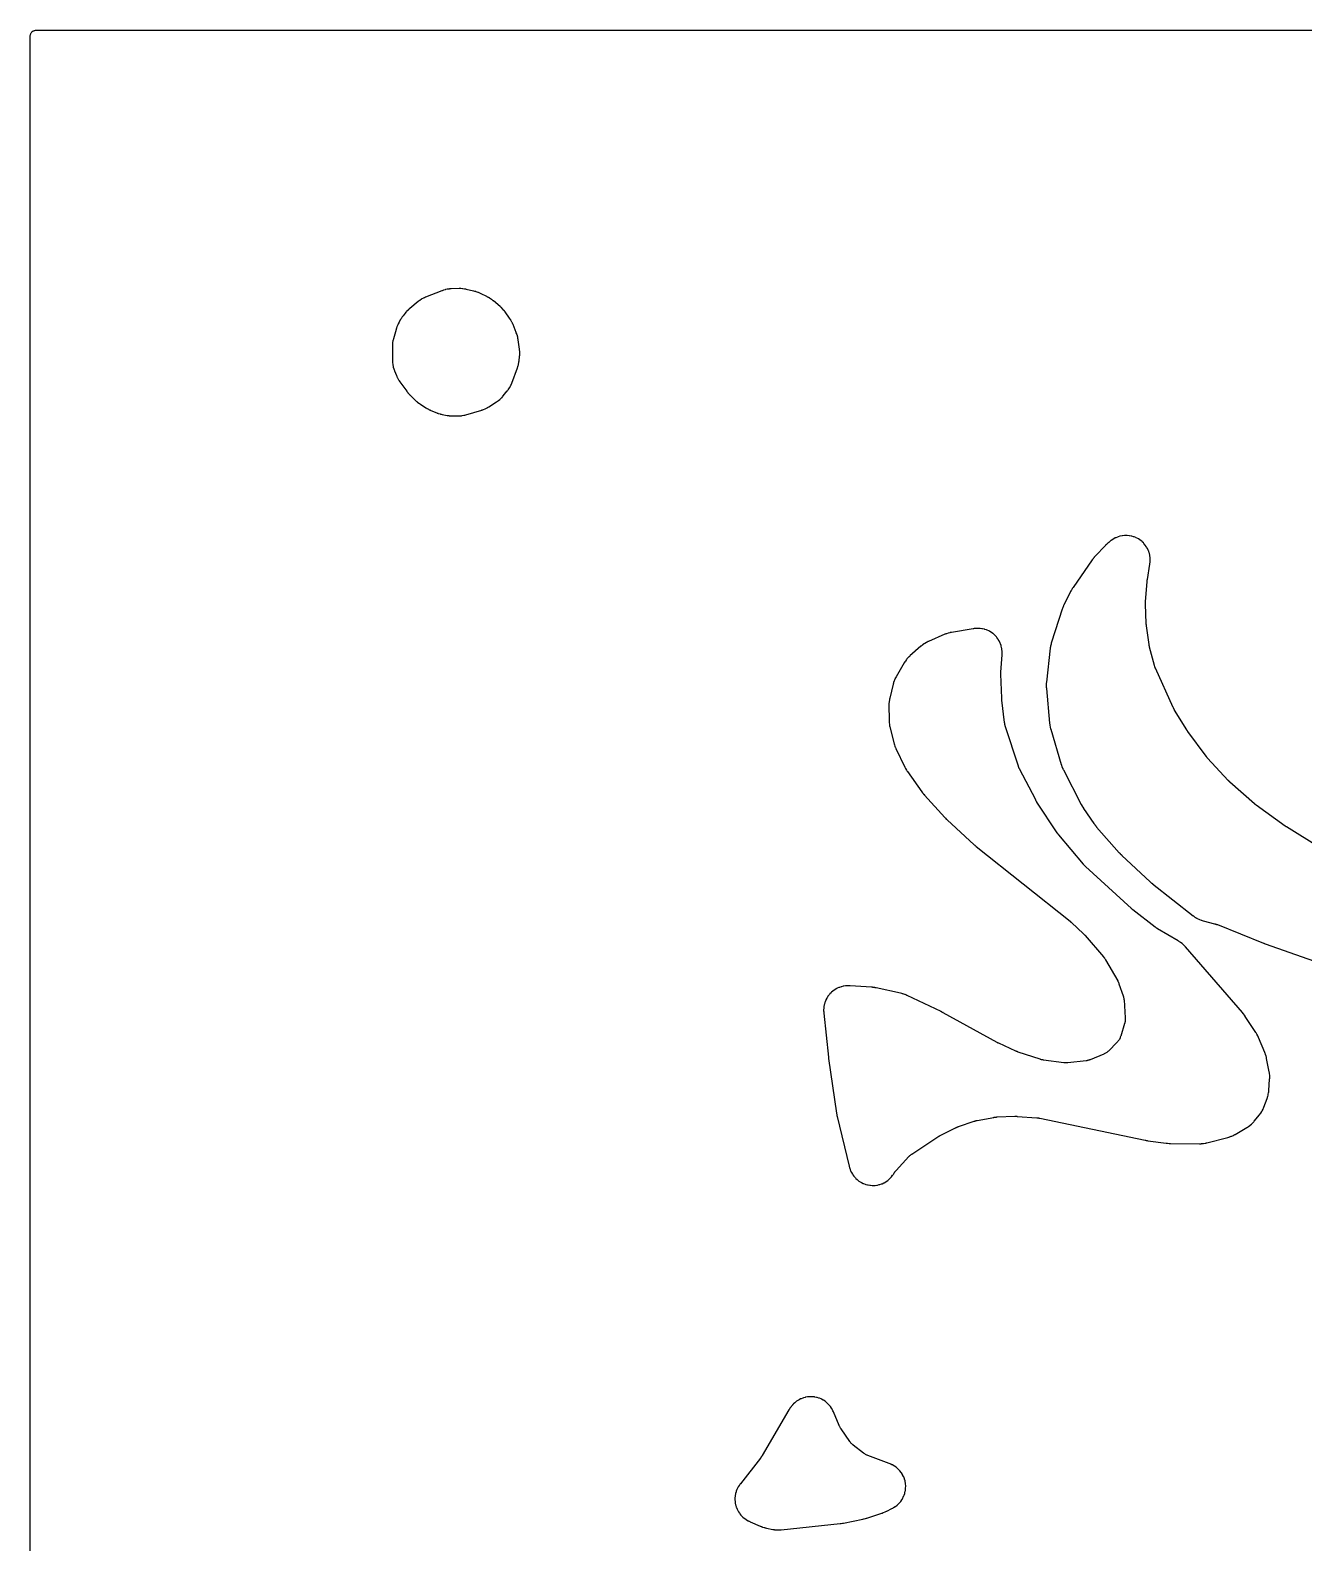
# Model space of a CAD drawing. Header units: millimetres. Extents: x 0 to 300, y 0 to 300.
# Drawn here: x -0.1 to 130.9, y 144.5 to 300.1 of the extents above; entities that cross this region are included whole.
import ezdxf

# ---------------------------------------------------------------- set-up
doc = ezdxf.new("R2010")
doc.units = ezdxf.units.MM
doc.layers.add('CUT', color=7, linetype='CONTINUOUS')

msp = doc.modelspace()

# ---------------------------------------------------------------- linework, layer by layer
at = {"layer": 'CUT'}
for points in [[(-0.0625, 1.4375), (-0.0625, 298.5625), (-0.0625, 299.4478), (-0.0589, 299.5212), (-0.0503, 299.5794), (-0.036, 299.6365), (-0.0162, 299.6918), (0.009, 299.745), (0.0392, 299.7954), (0.0743, 299.8427), (0.1137, 299.8863), (0.1573, 299.9257), (0.2046, 299.9608), (0.255, 299.991), (0.3082, 300.0162), (0.3635, 300.036), (0.4206, 300.0503), (0.4788, 300.0589), (0.5522, 300.0625), (1.4375, 300.0625), (298.5289, 300.0625)], [(132.6359, 215.9907), (129.1611, 218.128), (129.1553, 218.1316), (129.1418, 218.14), (129.136, 218.1437), (129.1223, 218.1523), (129.1153, 218.1569), (129.0989, 218.1675), (129.092, 218.1721), (129.0839, 218.1774), (129.0769, 218.1821), (129.0607, 218.193), (129.0538, 218.1977), (129.0503, 218.2002), (129.0422, 218.2058), (129.0233, 218.2192), (129.0152, 218.2249), (126.0569, 220.3629), (126.0479, 220.3695), (126.0269, 220.385), (126.018, 220.3917), (126.0073, 220.3999), (125.9985, 220.4067), (125.9781, 220.4226), (125.9694, 220.4295), (125.9594, 220.4375), (125.9507, 220.4445), (125.9307, 220.461), (125.9221, 220.4681), (125.9117, 220.4768), (125.9033, 220.4841), (125.8836, 220.501), (125.8753, 220.5083), (123.3449, 222.7489), (123.3364, 222.7565), (123.3167, 222.7744), (123.3084, 222.7821), (123.2982, 222.7915), (123.2899, 222.7993), (123.2707, 222.8177), (123.2626, 222.8256), (123.2532, 222.8348), (123.2451, 222.8428), (123.2264, 222.8616), (123.2185, 222.8697), (123.2088, 222.8797), (123.2009, 222.8879), (123.1827, 222.9072), (123.1749, 222.9155), (121.0517, 225.2177), (121.0436, 225.2267), (121.0247, 225.2478), (121.0166, 225.2568), (121.0069, 225.268), (120.9989, 225.2772), (120.9806, 225.2988), (120.9728, 225.3081), (120.9639, 225.3188), (120.9562, 225.3282), (120.9385, 225.3503), (120.9309, 225.3598), (120.9218, 225.3715), (120.9144, 225.3811), (120.8972, 225.4036), (120.89, 225.4133), (119.021, 227.9389), (119.0154, 227.9466), (119.0024, 227.9646), (118.9969, 227.9723), (118.9901, 227.9818), (118.9847, 227.9896), (118.972, 228.0079), (118.9667, 228.0157), (118.9605, 228.0248), (118.9552, 228.0327), (118.943, 228.0512), (118.9378, 228.0592), (118.9315, 228.069), (118.9264, 228.077), (118.9145, 228.0958), (118.9095, 228.1039), (117.6438, 230.1569), (117.6364, 230.1691), (117.6193, 230.1978), (117.6121, 230.2101), (117.6035, 230.2252), (117.5965, 230.2376), (117.5804, 230.2668), (117.5735, 230.2794), (117.5658, 230.2938), (117.5592, 230.3065), (117.5441, 230.3361), (117.5377, 230.3489), (117.53, 230.3645), (117.5238, 230.3774), (117.5095, 230.4075), (117.5035, 230.4205), (115.6729, 234.4598), (115.6689, 234.4686), (115.6628, 234.4824), (115.6531, 234.5053), (115.6405, 234.5362), (115.6298, 234.5638), (115.6217, 234.5858), (115.6171, 234.5985), (115.6154, 234.6032), (115.6062, 234.6308), (115.5866, 234.6925), (115.5757, 234.7297), (115.5723, 234.7424), (115.5698, 234.7518), (115.0829, 236.6346), (115.0799, 236.6468), (115.0729, 236.6754), (115.07, 236.6877), (115.0666, 236.7027), (115.0638, 236.715), (115.0577, 236.7438), (115.0551, 236.7561), (115.0523, 236.7703), (115.0499, 236.7827), (115.0446, 236.8117), (115.0423, 236.8241), (115.0398, 236.8392), (115.0377, 236.8517), (115.0332, 236.8808), (115.0313, 236.8932), (114.7608, 238.7998), (114.7593, 238.8114), (114.7558, 238.8386), (114.7543, 238.8503), (114.7527, 238.8645), (114.7514, 238.8762), (114.7486, 238.9035), (114.7475, 238.9152), (114.7463, 238.9287), (114.7454, 238.9404), (114.7433, 238.9677), (114.7425, 238.9795), (114.7416, 238.9938), (114.7409, 239.0055), (114.7396, 239.0329), (114.739, 239.0446), (114.6664, 241.0373), (114.666, 241.0496), (114.6654, 241.0783), (114.6652, 241.0906), (114.665, 241.1056), (114.665, 241.1179), (114.6651, 241.1466), (114.6653, 241.1589), (114.6655, 241.1731), (114.6658, 241.1854), (114.6667, 241.2141), (114.6672, 241.2264), (114.6679, 241.2414), (114.6686, 241.2537), (114.6703, 241.2823), (114.6711, 241.2946), (114.8237, 243.3833), (114.8245, 243.3934), (114.8264, 243.4168), (114.8273, 243.4269), (114.8285, 243.4392), (114.8295, 243.4492), (114.832, 243.4726), (114.8332, 243.4826), (114.8345, 243.4942), (114.8358, 243.5042), (114.8388, 243.5275), (114.8402, 243.5375), (114.8419, 243.5497), (114.8433, 243.5597), (114.8469, 243.583), (114.8485, 243.5929), (115.1027, 245.1421), (115.1048, 245.1564), (115.1178, 245.2497), (115.1197, 245.2641), (115.1261, 245.3203), (115.1287, 245.3492), (115.141, 245.5345), (115.142, 245.5925), (115.1364, 245.7756), (115.1318, 245.8334), (115.1086, 246.0151), (115.0984, 246.0721), (115.0578, 246.2508), (115.0422, 246.3066), (114.9845, 246.4805), (114.9636, 246.5345), (114.8894, 246.702), (114.8634, 246.7538), (114.7733, 246.9134), (114.7425, 246.9624), (114.6375, 247.1125), (114.602, 247.1584), (114.483, 247.2977), (114.4433, 247.3399), (114.3114, 247.467), (114.2678, 247.5052), (114.1243, 247.6191), (114.0772, 247.6529), (113.9233, 247.7523), (113.8732, 247.7814), (113.7105, 247.8656), (113.6578, 247.8897), (113.4877, 247.9578), (113.4329, 247.9767), (113.257, 248.0281), (113.2007, 248.0416), (113.0207, 248.0757), (112.9633, 248.0838), (112.7809, 248.1004), (112.723, 248.1029), (112.5398, 248.1018), (112.4819, 248.0987), (112.2996, 248.08), (112.2423, 248.0713), (112.0628, 248.0351), (112.0066, 248.0209), (111.8313, 247.9675), (111.7767, 247.948), (111.6074, 247.878), (111.555, 247.8533), (111.3933, 247.7672), (111.3435, 247.7376), (111.1887, 247.635), (111.1649, 247.6184), (111.1193, 247.5849), (111.1077, 247.5761), (111.0332, 247.5185), (111.0218, 247.5095), (110.8853, 247.3986), (110.8711, 247.3867), (110.7801, 247.3081), (110.7663, 247.2958), (110.6553, 247.1936), (110.6418, 247.1809), (110.5559, 247.0968), (110.5429, 247.0837), (109.4897, 245.9875), (109.4815, 245.9788), (109.4285, 245.9214), (109.4205, 245.9125), (109.3893, 245.8773), (109.3737, 245.859), (109.2749, 245.7381), (109.2601, 245.7192), (109.2318, 245.6817), (109.2247, 245.672), (109.179, 245.6087), (109.172, 245.5989), (107.2153, 242.7702), (107.2036, 242.7527), (107.1297, 242.6373), (107.1186, 242.6193), (107.0309, 242.4714), (107.0205, 242.453), (106.9548, 242.3327), (106.9451, 242.314), (106.273, 240.9729), (106.2683, 240.9632), (106.2359, 240.8955), (106.2311, 240.8854), (106.2107, 240.8406), (106.2013, 240.8188), (106.1452, 240.6819), (106.137, 240.6606), (106.1234, 240.6234), (106.1198, 240.6133), (106.0956, 240.5431), (106.0918, 240.5316), (104.9961, 237.1383), (104.9917, 237.124), (104.9642, 237.0308), (104.9601, 237.0164), (104.945, 236.96), (104.9379, 236.931), (104.897, 236.7411), (104.8914, 236.7117), (104.8819, 236.6541), (104.8797, 236.6393), (104.8663, 236.543), (104.8645, 236.5282), (104.4664, 233.0169), (104.4649, 233.0017), (104.4562, 232.9024), (104.455, 232.8871), (104.4513, 232.8274), (104.4502, 232.7967), (104.4481, 232.5976), (104.4486, 232.5669), (104.451, 232.5071), (104.4518, 232.4918), (104.4584, 232.3924), (104.4596, 232.3771), (104.7882, 228.7983), (104.7897, 228.7834), (104.801, 228.6869), (104.803, 228.672), (104.8112, 228.6142), (104.8161, 228.5847), (104.8531, 228.394), (104.8595, 228.3647), (104.8734, 228.308), (104.8772, 228.2936), (104.9027, 228.1998), (104.9069, 228.1854), (105.9966, 224.5466), (106.0007, 224.5335), (106.0283, 224.4485), (106.0327, 224.4354), (106.0505, 224.3847), (106.0602, 224.3589), (106.1269, 224.1931), (106.1378, 224.1678), (106.1601, 224.119), (106.166, 224.1065), (106.205, 224.0261), (106.2111, 224.0137), (108.0406, 220.4514), (108.0496, 220.4346), (108.1094, 220.3266), (108.1189, 220.3101), (108.1983, 220.177), (108.2083, 220.1608), (108.2749, 220.0568), (108.2854, 220.041), (109.3545, 218.4822), (109.3649, 218.4674), (109.4343, 218.3725), (109.4452, 218.358), (109.5358, 218.2416), (109.5472, 218.2275), (109.6222, 218.1369), (109.6339, 218.1232), (111.9637, 215.4762), (111.9738, 215.4651), (112.0398, 215.3938), (112.0501, 215.3829), (112.1352, 215.2954), (112.1458, 215.2848), (112.2153, 215.2168), (112.2261, 215.2065), (115.1367, 212.499), (115.1458, 212.4906), (115.2057, 212.4371), (115.215, 212.429), (115.2917, 212.3634), (115.3011, 212.3555), (115.3632, 212.3045), (115.3729, 212.2967), (119.5676, 208.9947), (119.5798, 208.9853), (119.6603, 208.9252), (119.6637, 208.9228), (119.6669, 208.9201), (119.6963, 208.8982), (119.7465, 208.8589), (119.7902, 208.8277), (119.8364, 208.8005), (119.8449, 208.7961), (119.8901, 208.7705), (119.8965, 208.767), (119.9418, 208.7421), (119.9639, 208.7305), (120.144, 208.6411), (120.2006, 208.6165), (120.3861, 208.5472), (120.4154, 208.5371), (120.4729, 208.5189), (120.4877, 208.5145), (120.5842, 208.4867), (120.5991, 208.4826), (121.771, 208.1774), (121.7847, 208.1737), (121.8165, 208.1649), (121.8301, 208.161), (121.8467, 208.1561), (121.8602, 208.152), (121.8917, 208.1422), (121.9052, 208.1379), (121.9206, 208.1328), (121.9341, 208.1283), (121.9653, 208.1175), (121.9786, 208.1128), (121.9948, 208.1069), (122.0081, 208.1019), (122.0389, 208.0901), (122.0521, 208.085), (126.8082, 206.1824), (126.8138, 206.1802), (126.8525, 206.1651), (126.8585, 206.1628), (126.907, 206.1446), (126.9129, 206.1424), (126.9514, 206.1284), (126.9577, 206.1261), (138.8512, 201.9427)]]:
    msp.add_lwpolyline(points, dxfattribs=at)
for points in [[(37.2272, 265.7013), (37.2356, 265.6456), (37.2707, 265.4709), (37.2843, 265.4162), (37.3363, 265.2432), (37.345, 265.2164), (37.3633, 265.1645), (37.3682, 265.1513), (37.4006, 265.0656), (37.4058, 265.0525), (37.6066, 264.558), (37.6136, 264.5417), (37.6602, 264.4359), (37.6676, 264.4198), (37.6975, 264.3572), (37.7137, 264.3256), (37.8253, 264.1234), (37.8434, 264.0928), (37.8804, 264.0342), (37.8902, 264.0193), (37.9548, 263.9235), (37.9649, 263.9089), (38.6654, 262.9336), (38.6738, 262.9222), (38.7292, 262.8489), (38.7378, 262.8377), (38.7721, 262.7944), (38.7902, 262.7727), (38.9109, 262.6342), (38.93, 262.6134), (38.9682, 262.5735), (38.9781, 262.5634), (39.0432, 262.4986), (39.0534, 262.4888), (39.607, 261.9632), (39.6173, 261.9536), (39.6852, 261.8921), (39.6958, 261.8828), (39.7375, 261.8468), (39.7593, 261.8288), (39.9034, 261.7157), (39.926, 261.6989), (39.9708, 261.6669), (39.9824, 261.6589), (40.0583, 261.6075), (40.0701, 261.5998), (40.6175, 261.2479), (40.6279, 261.2413), (40.6959, 261.1995), (40.7065, 261.1932), (40.7479, 261.1689), (40.7693, 261.1569), (40.9102, 261.0819), (40.9321, 261.0708), (40.9754, 261.0499), (40.9865, 261.0447), (41.0592, 261.0116), (41.0704, 261.0066), (41.6579, 260.753), (41.6734, 260.7465), (41.7743, 260.7063), (41.7899, 260.7003), (41.8512, 260.6778), (41.8829, 260.6671), (42.0907, 260.6038), (42.123, 260.5949), (42.1863, 260.5794), (42.2026, 260.5756), (42.3089, 260.5527), (42.3253, 260.5494), (42.834, 260.4545), (42.8476, 260.4521), (42.9365, 260.4376), (42.9502, 260.4355), (43.0038, 260.4281), (43.0313, 260.4249), (43.2105, 260.4083), (43.2382, 260.4064), (43.2922, 260.4039), (43.3061, 260.4034), (43.3961, 260.4014), (43.4099, 260.4012), (43.9172, 260.4013), (43.9316, 260.4015), (44.0252, 260.4038), (44.0396, 260.4043), (44.0958, 260.407), (44.1246, 260.4091), (44.3084, 260.4268), (44.3655, 260.4351), (44.5468, 260.4704), (44.5749, 260.4766), (44.6296, 260.49), (44.6435, 260.4936), (44.7339, 260.5181), (44.7478, 260.522), (46.3846, 261.0077), (46.3979, 261.0118), (46.484, 261.0395), (46.4972, 261.0439), (46.5485, 261.0618), (46.5746, 261.0715), (46.7402, 261.1379), (46.7908, 261.161), (46.9495, 261.2424), (46.974, 261.2557), (47.0212, 261.2827), (47.0332, 261.2898), (47.1106, 261.3366), (47.1224, 261.3439), (47.8983, 261.8377), (47.9118, 261.8466), (47.9989, 261.9053), (48.0121, 261.9145), (48.0634, 261.9512), (48.0892, 261.9707), (48.2509, 262.1), (48.2991, 262.143), (48.4459, 262.2889), (48.4682, 262.3123), (48.5105, 262.359), (48.5211, 262.3712), (48.5894, 262.4509), (48.5997, 262.4634), (49.0058, 262.9646), (49.0159, 262.9774), (49.0802, 263.0613), (49.0899, 263.0743), (49.1271, 263.1257), (49.1454, 263.1526), (49.2583, 263.3278), (49.2905, 263.3842), (49.3838, 263.5706), (49.3976, 263.6001), (49.4229, 263.6583), (49.4291, 263.6733), (49.4686, 263.7713), (49.4745, 263.7865), (50.0573, 265.356), (50.0615, 265.3677), (50.0881, 265.4441), (50.0921, 265.4559), (50.1071, 265.5022), (50.1143, 265.526), (50.1573, 265.6797), (50.1687, 265.7281), (50.1987, 265.8848), (50.2029, 265.9093), (50.2101, 265.9575), (50.2118, 265.9698), (50.2221, 266.05), (50.2235, 266.0624), (50.2717, 266.5124), (50.2734, 266.5306), (50.2824, 266.649), (50.2835, 266.6673), (50.2868, 266.7384), (50.2874, 266.775), (50.2838, 267.0122), (50.2821, 267.0487), (50.2767, 267.1197), (50.275, 267.1379), (50.2624, 267.256), (50.2602, 267.2741), (50.1276, 268.236), (50.1248, 268.2542), (50.1049, 268.372), (50.1015, 268.3901), (50.0874, 268.4603), (50.0791, 268.4962), (50.0178, 268.7269), (50.0073, 268.7621), (49.9847, 268.8301), (49.9786, 268.8475), (49.9375, 268.9597), (49.9309, 268.9768), (49.5969, 269.808), (49.59, 269.8244), (49.5439, 269.93), (49.5365, 269.9462), (49.507, 270.0087), (49.4909, 270.0403), (49.3804, 270.2424), (49.3625, 270.273), (49.3258, 270.3316), (49.3161, 270.3465), (49.2521, 270.4424), (49.242, 270.457), (48.775, 271.1132), (48.7674, 271.1235), (48.7179, 271.19), (48.7102, 271.2002), (48.6796, 271.2396), (48.6635, 271.2594), (48.5576, 271.3841), (48.5229, 271.4216), (48.4068, 271.5369), (48.3883, 271.5545), (48.3515, 271.5881), (48.3419, 271.5966), (48.2795, 271.6512), (48.2698, 271.6595), (47.5834, 272.234), (47.5698, 272.2451), (47.4804, 272.3155), (47.4665, 272.3262), (47.4117, 272.3669), (47.383, 272.3869), (47.1928, 272.5116), (47.163, 272.5299), (47.1038, 272.5639), (47.0885, 272.5724), (46.9882, 272.6263), (46.9726, 272.6343), (46.2556, 272.9926), (46.2393, 273.0005), (46.1326, 273.0498), (46.1161, 273.0572), (46.0512, 273.0848), (46.0176, 273.098), (45.7963, 273.177), (45.7619, 273.1881), (45.6942, 273.2077), (45.6768, 273.2125), (45.563, 273.2419), (45.5454, 273.2461), (44.7814, 273.4188), (44.7691, 273.4214), (44.689, 273.4378), (44.6766, 273.4402), (44.6283, 273.449), (44.6034, 273.453), (44.4437, 273.4752), (44.3936, 273.4801), (44.2325, 273.4888), (44.2074, 273.4897), (44.1582, 273.4903), (44.1457, 273.4903), (44.0639, 273.4896), (44.0513, 273.4894), (43.234, 273.4654), (43.221, 273.4649), (43.1364, 273.4606), (43.1234, 273.4597), (43.0726, 273.456), (43.0467, 273.4536), (42.8808, 273.4342), (42.8294, 273.4259), (42.6681, 273.3927), (42.6176, 273.38), (42.4575, 273.3323), (42.4327, 273.3243), (42.3846, 273.3076), (42.3724, 273.3032), (42.293, 273.2738), (42.2808, 273.2692), (40.6081, 272.6074), (40.5938, 272.6015), (40.5013, 272.5621), (40.4872, 272.5559), (40.4323, 272.5308), (40.4045, 272.5172), (40.2286, 272.4257), (40.1753, 272.3944), (40.0098, 272.2853), (39.9845, 272.2676), (39.9358, 272.2318), (39.9235, 272.2225), (39.8441, 272.1608), (39.832, 272.1512), (38.9748, 271.4493), (38.9623, 271.4387), (38.8819, 271.3691), (38.8696, 271.3582), (38.8225, 271.3151), (38.7989, 271.2924), (38.6501, 271.1406), (38.6278, 271.1166), (38.5857, 271.0686), (38.575, 271.0562), (38.507, 270.9744), (38.4967, 270.9617), (38.2995, 270.7109), (38.2929, 270.7024), (38.2477, 270.6428), (38.2411, 270.6339), (38.2122, 270.5942), (38.1987, 270.5749), (38.1166, 270.4525), (38.1043, 270.4334), (38.0836, 270.3999), (38.0781, 270.3907), (38.0403, 270.327), (38.0344, 270.3167), (37.8588, 270.0066), (37.85, 269.9905), (37.795, 269.8859), (37.7867, 269.8696), (37.7556, 269.8059), (37.7406, 269.7727), (37.65, 269.5544), (37.6371, 269.5203), (37.6139, 269.4533), (37.6082, 269.436), (37.573, 269.3231), (37.5678, 269.3056), (37.2922, 268.3182), (37.2886, 268.3045), (37.266, 268.2157), (37.2627, 268.2019), (37.2504, 268.1482), (37.2448, 268.1206), (37.2127, 267.9426), (37.2054, 267.8867), (37.1902, 267.7065), (37.1885, 267.6784), (37.1864, 267.6233), (37.1861, 267.6092), (37.1848, 267.5175), (37.1848, 267.5034), (37.199, 266.0837), (37.1993, 266.0696), (37.2024, 265.978), (37.203, 265.964), (37.2062, 265.909), (37.2084, 265.8809)], [(81.5565, 199.0973), (81.5575, 199.0828), (81.565, 198.989), (81.5664, 198.9746), (82.0384, 194.4664), (82.039, 194.4607), (82.0435, 194.4215), (82.0442, 194.4155), (82.0503, 194.3667), (82.0511, 194.3607), (82.0563, 194.3222), (82.0571, 194.3159), (82.8764, 188.6858), (82.8785, 188.6721), (82.8935, 188.5835), (82.896, 188.5699), (82.9173, 188.4592), (82.9201, 188.4456), (82.9392, 188.3578), (82.9422, 188.3444), (84.1743, 183.2359), (84.1779, 183.2217), (84.2024, 183.1298), (84.2064, 183.1157), (84.2225, 183.0608), (84.2314, 183.033), (84.293, 182.8557), (84.3148, 182.8014), (84.3923, 182.6334), (84.4193, 182.5815), (84.5128, 182.4218), (84.5448, 182.3727), (84.6534, 182.2229), (84.69, 182.1772), (84.8127, 182.0387), (84.8536, 181.9968), (84.9891, 181.8708), (85.0339, 181.8331), (85.1811, 181.721), (85.2294, 181.6878), (85.3868, 181.5906), (85.4381, 181.5623), (85.6042, 181.4808), (85.658, 181.4577), (85.8313, 181.3928), (85.887, 181.375), (86.0658, 181.3273), (86.1231, 181.315), (86.3057, 181.2849), (86.3638, 181.2783), (86.5485, 181.2662), (86.607, 181.2652), (86.792, 181.2712), (86.8503, 181.2759), (87.0338, 181.2999), (87.0914, 181.3103), (87.2717, 181.352), (87.328, 181.3679), (87.5034, 181.427), (87.5579, 181.4484), (87.7267, 181.5243), (87.7788, 181.5509), (87.9394, 181.6429), (87.9887, 181.6744), (88.1396, 181.7816), (88.1856, 181.8178), (88.3253, 181.9392), (88.3675, 181.9797), (88.4947, 182.1141), (88.5328, 182.1585), (88.6479, 182.3067), (88.6653, 182.3303), (88.6981, 182.3771), (88.7063, 182.3891), (88.759, 182.4684), (88.767, 182.4806), (88.8014, 182.5351), (88.8068, 182.5436), (88.8152, 182.5566), (88.8294, 182.578), (88.8489, 182.6063), (88.8666, 182.6312), (88.881, 182.6507), (88.8894, 182.6618), (88.8925, 182.6659), (88.9111, 182.6894), (88.9533, 182.7411), (88.9793, 182.7716), (88.9883, 182.7816), (88.995, 182.7891), (90.3125, 184.2303), (90.3188, 184.2372), (90.3287, 184.2478), (90.3452, 184.265), (90.3677, 184.2878), (90.3879, 184.3078), (90.3908, 184.3105), (90.4279, 184.344), (90.4798, 184.3882), (90.5304, 184.4284), (90.5673, 184.4555), (90.5983, 184.4774), (90.6086, 184.4842), (90.6163, 184.4894), (93.3118, 186.2625), (93.3224, 186.2694), (93.3472, 186.2852), (93.3579, 186.2919), (93.371, 186.3), (93.3818, 186.3066), (93.4071, 186.3217), (93.4179, 186.3282), (93.4305, 186.3354), (93.4415, 186.3417), (93.4672, 186.3561), (93.4782, 186.3622), (93.4918, 186.3696), (93.5029, 186.3755), (93.529, 186.3892), (93.5402, 186.395), (95.1173, 187.1953), (95.1315, 187.2024), (95.1649, 187.2186), (95.1793, 187.2255), (95.1969, 187.2336), (95.2114, 187.2402), (95.2454, 187.2552), (95.26, 187.2615), (95.2768, 187.2686), (95.2915, 187.2747), (95.326, 187.2885), (95.3408, 187.2943), (95.359, 187.3012), (95.3739, 187.3067), (95.4088, 187.3193), (95.4238, 187.3245), (97.0218, 187.8685), (97.0373, 187.8736), (97.0734, 187.8852), (97.0889, 187.89), (97.1079, 187.8957), (97.1235, 187.9002), (97.16, 187.9105), (97.1757, 187.9148), (97.1937, 187.9195), (97.2095, 187.9234), (97.2464, 187.9324), (97.2622, 187.9361), (97.2815, 187.9404), (97.2974, 187.9438), (97.3346, 187.9514), (97.3506, 187.9545), (99.0436, 188.2689), (99.0597, 188.2717), (99.0973, 188.278), (99.1135, 188.2805), (99.1332, 188.2834), (99.1494, 188.2857), (99.1872, 188.2906), (99.2034, 188.2925), (99.222, 188.2946), (99.2382, 188.2963), (99.2762, 188.2998), (99.2925, 188.3012), (99.3123, 188.3027), (99.3286, 188.3037), (99.3667, 188.3059), (99.383, 188.3067), (101.2137, 188.3769), (101.2261, 188.3773), (101.2551, 188.378), (101.2675, 188.3782), (101.2827, 188.3784), (101.2951, 188.3784), (101.3241, 188.3783), (101.3365, 188.3782), (101.3508, 188.3779), (101.3633, 188.3776), (101.3923, 188.3768), (101.4047, 188.3763), (101.4198, 188.3756), (101.4322, 188.375), (101.4612, 188.3733), (101.4736, 188.3725), (103.4733, 188.2279), (103.4883, 188.2267), (103.5234, 188.2236), (103.5384, 188.2221), (103.5567, 188.2202), (103.5716, 188.2185), (103.6066, 188.2142), (103.6215, 188.2122), (103.6386, 188.2098), (103.6535, 188.2076), (103.6883, 188.2021), (103.7032, 188.1997), (103.7213, 188.1965), (103.7361, 188.1938), (103.7706, 188.1872), (103.7854, 188.1842), (114.635, 185.9151), (114.6449, 185.9131), (114.7139, 185.8998), (114.7246, 185.8979), (114.8109, 185.883), (114.8214, 185.8813), (114.8898, 185.8707), (114.901, 185.869), (116.7681, 185.616), (116.787, 185.6138), (116.9099, 185.6011), (116.9289, 185.5994), (117.0835, 185.5884), (117.1025, 185.5873), (117.226, 185.5824), (117.245, 185.582), (120.212, 185.5587), (120.2249, 185.5587), (120.309, 185.5598), (120.322, 185.5602), (120.3725, 185.5619), (120.3984, 185.5634), (120.5639, 185.5764), (120.6153, 185.5827), (120.779, 185.6099), (120.8044, 185.6147), (120.8539, 185.6252), (120.8666, 185.628), (120.9485, 185.6471), (120.9611, 185.6502), (123.1278, 186.206), (123.141, 186.2095), (123.2271, 186.2337), (123.2403, 186.2376), (123.2916, 186.2533), (123.3178, 186.2619), (123.4838, 186.3212), (123.5347, 186.342), (123.6946, 186.4162), (123.7193, 186.4284), (123.7669, 186.4532), (123.779, 186.4597), (123.8573, 186.5028), (123.8693, 186.5096), (125.0762, 187.2105), (125.0879, 187.2175), (125.1637, 187.2638), (125.1753, 187.2711), (125.2202, 187.3), (125.2428, 187.3153), (125.3856, 187.4166), (125.4287, 187.4503), (125.5599, 187.5627), (125.5998, 187.6001), (125.7219, 187.7257), (125.7405, 187.7457), (125.7759, 187.7856), (125.7849, 187.796), (125.8423, 187.8637), (125.851, 187.8742), (126.3764, 188.5236), (126.3862, 188.5361), (126.4491, 188.6182), (126.4586, 188.631), (126.4951, 188.6813), (126.5131, 188.7076), (126.6239, 188.8788), (126.6555, 188.934), (126.7475, 189.116), (126.7611, 189.1448), (126.7862, 189.2017), (126.7924, 189.2163), (126.8316, 189.3121), (126.8374, 189.3269), (127.1647, 190.1915), (127.1697, 190.2051), (127.201, 190.2943), (127.2056, 190.3081), (127.2232, 190.3622), (127.2315, 190.3901), (127.2803, 190.57), (127.2928, 190.6268), (127.3239, 190.8106), (127.3281, 190.8394), (127.3348, 190.8958), (127.3364, 190.9103), (127.3454, 191.0044), (127.3466, 191.0189), (127.4296, 192.1878), (127.4304, 192.2008), (127.4346, 192.2853), (127.4351, 192.2983), (127.4365, 192.3492), (127.4366, 192.3752), (127.434, 192.5422), (127.4309, 192.5942), (127.4138, 192.7602), (127.4105, 192.7861), (127.4031, 192.8364), (127.4011, 192.8493), (127.3869, 192.9327), (127.3846, 192.9455), (127.1195, 194.3276), (127.1163, 194.343), (127.0945, 194.4425), (127.091, 194.4577), (127.0763, 194.5171), (127.068, 194.5474), (127.009, 194.7422), (126.9992, 194.772), (126.9784, 194.8295), (126.9729, 194.8442), (126.9358, 194.9391), (126.9299, 194.9536), (126.2865, 196.4818), (126.2811, 196.4942), (126.2449, 196.5749), (126.2392, 196.5872), (126.2164, 196.6352), (126.2042, 196.6595), (126.1212, 196.8154), (126.1079, 196.8391), (126.0809, 196.8848), (126.0738, 196.8964), (126.0271, 196.9714), (126.0198, 196.9828), (124.9269, 198.6517), (124.9155, 198.6685), (124.8398, 198.776), (124.8279, 198.7923), (124.7284, 198.9239), (124.7159, 198.9399), (124.6332, 199.042), (124.6202, 199.0575), (118.7774, 205.7909), (118.7666, 205.803), (118.696, 205.8801), (118.685, 205.8918), (118.6413, 205.937), (118.6183, 205.9595), (118.4672, 206.0999), (118.4178, 206.1411), (118.2623, 206.2573), (118.2274, 206.2848), (118.2171, 206.2933), (118.1675, 206.3301), (118.1144, 206.3617), (118.069, 206.3856), (118.0302, 206.4073), (115.902, 207.6661), (115.8899, 207.6734), (115.8619, 207.6906), (115.85, 207.698), (115.8355, 207.7072), (115.8237, 207.7148), (115.7962, 207.7329), (115.7845, 207.7407), (115.7712, 207.7497), (115.7596, 207.7577), (115.7327, 207.7766), (115.7213, 207.7848), (115.7074, 207.7949), (115.6961, 207.8032), (115.6698, 207.8229), (115.6586, 207.8315), (113.3684, 209.6061), (113.3612, 209.6118), (113.3443, 209.6251), (113.3371, 209.6308), (113.3284, 209.6379), (113.3213, 209.6437), (113.3047, 209.6574), (113.2976, 209.6633), (113.2895, 209.6701), (113.2825, 209.6761), (113.2662, 209.6901), (113.2593, 209.6961), (113.2509, 209.7035), (113.244, 209.7097), (113.228, 209.724), (113.2212, 209.7302), (108.485, 214.0637), (108.474, 214.0739), (108.4486, 214.098), (108.4378, 214.1084), (108.4247, 214.1212), (108.4141, 214.1318), (108.3895, 214.1566), (108.379, 214.1674), (108.3671, 214.1798), (108.3569, 214.1907), (108.3331, 214.2164), (108.323, 214.2275), (108.3108, 214.2411), (108.3009, 214.2524), (108.278, 214.2789), (108.2683, 214.2903), (105.7319, 217.3233), (105.7239, 217.3331), (105.7052, 217.356), (105.6973, 217.3659), (105.6878, 217.378), (105.68, 217.388), (105.662, 217.4115), (105.6544, 217.4216), (105.6457, 217.4333), (105.6382, 217.4435), (105.6209, 217.4674), (105.6135, 217.4777), (105.6046, 217.4904), (105.5974, 217.5008), (105.5808, 217.5252), (105.5737, 217.5357), (103.4852, 220.6967), (103.4788, 220.7066), (103.4639, 220.7297), (103.4576, 220.7396), (103.45, 220.7518), (103.4439, 220.7618), (103.4296, 220.7853), (103.4236, 220.7954), (103.4167, 220.8071), (103.4108, 220.8173), (103.3972, 220.8411), (103.3915, 220.8514), (103.3845, 220.864), (103.3789, 220.8743), (103.3659, 220.8985), (103.3604, 220.9089), (101.6984, 224.107), (101.6942, 224.1153), (101.6877, 224.1281), (101.6772, 224.1495), (101.6635, 224.1783), (101.6518, 224.2041), (101.6428, 224.2247), (101.6377, 224.2366), (101.6359, 224.241), (101.6255, 224.2668), (101.6034, 224.3247), (101.5908, 224.3596), (101.5868, 224.3715), (101.5839, 224.3803), (100.2364, 228.5266), (100.2331, 228.5369), (100.2281, 228.553), (100.2202, 228.5798), (100.2102, 228.6158), (100.2019, 228.6479), (100.1958, 228.6735), (100.1924, 228.6882), (100.1912, 228.6936), (100.1848, 228.7256), (100.1717, 228.7969), (100.1649, 228.8399), (100.1629, 228.8544), (100.1615, 228.8652), (99.8824, 231.1623), (99.8812, 231.1723), (99.8787, 231.1957), (99.8776, 231.2057), (99.8764, 231.218), (99.8755, 231.228), (99.8734, 231.2515), (99.8726, 231.2616), (99.8717, 231.2731), (99.871, 231.2832), (99.8695, 231.3067), (99.8689, 231.3168), (99.8682, 231.3291), (99.8677, 231.3392), (99.8667, 231.3627), (99.8664, 231.3728), (99.7896, 233.8296), (99.7894, 233.8399), (99.7889, 233.864), (99.7888, 233.8744), (99.7887, 233.887), (99.7886, 233.8973), (99.7887, 233.9214), (99.7888, 233.9317), (99.789, 233.9436), (99.7892, 233.954), (99.7898, 233.978), (99.7901, 233.9884), (99.7906, 234.001), (99.7911, 234.0113), (99.7922, 234.0354), (99.7928, 234.0457), (99.902, 235.8459), (99.9028, 235.8608), (99.9062, 235.9581), (99.9066, 235.973), (99.9072, 236.0315), (99.9068, 236.0614), (99.8993, 236.2531), (99.8939, 236.3128), (99.8677, 236.5002), (99.8565, 236.559), (99.8117, 236.7428), (99.7947, 236.8002), (99.7318, 236.9787), (99.7091, 237.0341), (99.6288, 237.2054), (99.6007, 237.2583), (99.5037, 237.4208), (99.4705, 237.4706), (99.3578, 237.6226), (99.3197, 237.6688), (99.1924, 237.8088), (99.15, 237.8511), (99.0094, 237.9777), (98.963, 238.0155), (98.8104, 238.1275), (98.7605, 238.1605), (98.5975, 238.2567), (98.5445, 238.2845), (98.3728, 238.3641), (98.3173, 238.3865), (98.1385, 238.4485), (98.0811, 238.4652), (97.897, 238.5091), (97.8381, 238.5201), (97.6506, 238.5454), (97.5909, 238.5505), (97.4018, 238.557), (97.342, 238.5561), (97.1505, 238.5435), (97.1207, 238.5408), (97.0626, 238.5341), (97.0478, 238.5322), (96.9514, 238.5186), (96.9367, 238.5163), (94.7179, 238.1465), (94.7058, 238.1443), (94.6274, 238.1296), (94.6153, 238.1272), (94.5683, 238.1174), (94.5444, 238.1119), (94.3917, 238.0734), (94.3446, 238.0594), (94.1956, 238.0085), (94.1725, 238.0001), (94.1278, 237.9828), (94.1164, 237.9782), (94.0425, 237.9478), (94.0312, 237.943), (92.3208, 237.198), (92.3066, 237.1915), (92.2148, 237.1487), (92.2008, 237.1419), (92.1464, 237.1148), (92.1188, 237.1002), (91.9451, 237.0019), (91.8925, 236.9684), (91.7298, 236.8526), (91.7049, 236.8339), (91.6573, 236.7961), (91.6452, 236.7863), (91.5675, 236.7213), (91.5557, 236.7112), (90.4265, 235.7159), (90.4146, 235.7051), (90.3383, 235.6341), (90.3267, 235.6231), (90.282, 235.5792), (90.2597, 235.5562), (90.121, 235.4046), (90.0803, 235.3551), (89.9585, 235.1897), (89.9402, 235.1633), (89.9058, 235.111), (89.8972, 235.0975), (89.8424, 235.0089), (89.8341, 234.9952), (89.0077, 233.577), (89.0006, 233.5645), (88.9554, 233.4825), (88.9486, 233.4698), (88.9227, 233.4199), (88.91, 233.3941), (88.8328, 233.2264), (88.8112, 233.173), (88.7505, 232.9987), (88.7416, 232.9713), (88.7257, 232.9174), (88.7218, 232.9036), (88.6974, 232.8132), (88.6938, 232.7992), (88.3459, 231.3752), (88.343, 231.363), (88.3254, 231.2836), (88.3228, 231.2714), (88.3132, 231.2234), (88.3088, 231.1988), (88.2838, 231.0404), (88.2781, 230.9907), (88.2665, 230.8307), (88.2652, 230.8057), (88.2636, 230.7569), (88.2634, 230.7444), (88.2626, 230.6631), (88.2626, 230.6506), (88.2787, 229.1279), (88.2791, 229.1106), (88.2836, 228.9983), (88.2845, 228.981), (88.2891, 228.9137), (88.2924, 228.8793), (88.3206, 228.6565), (88.326, 228.6223), (88.3383, 228.556), (88.3417, 228.5391), (88.3654, 228.4292), (88.3692, 228.4124), (88.7629, 226.8117), (88.7668, 226.7969), (88.7929, 226.7013), (88.7971, 226.6866), (88.8142, 226.6296), (88.8238, 226.6006), (88.8904, 226.4139), (88.9014, 226.3855), (88.9242, 226.3305), (88.9303, 226.3165), (88.9706, 226.2259), (88.977, 226.212), (89.8889, 224.2979), (89.8947, 224.286), (89.9334, 224.2093), (89.9394, 224.1975), (89.9637, 224.1519), (89.9766, 224.1289), (90.0639, 223.9809), (90.0778, 223.9584), (90.106, 223.9151), (90.1133, 223.9041), (90.1617, 223.8331), (90.1693, 223.8223), (91.6573, 221.7418), (91.6675, 221.728), (91.7352, 221.6388), (91.7458, 221.6252), (91.834, 221.5158), (91.845, 221.5026), (91.9177, 221.4175), (91.9291, 221.4045), (94.0046, 219.1118), (94.014, 219.1017), (94.0761, 219.0362), (94.0858, 219.0262), (94.1656, 218.9458), (94.1755, 218.9361), (94.2405, 218.8736), (94.2507, 218.8641), (97.0436, 216.3009), (97.0509, 216.2943), (97.1019, 216.249), (97.1099, 216.2421), (97.1745, 216.1867), (97.1823, 216.1801), (97.2341, 216.1372), (97.2427, 216.1303), (106.8934, 208.4363), (106.9005, 208.4305), (106.9172, 208.4169), (106.9243, 208.4111), (106.933, 208.4039), (106.94, 208.398), (106.9564, 208.3841), (106.9634, 208.3781), (106.9714, 208.3711), (106.9784, 208.365), (106.9945, 208.3508), (107.0013, 208.3447), (107.0097, 208.3371), (107.0165, 208.3309), (107.0323, 208.3163), (107.039, 208.3101), (108.2922, 207.131), (108.3007, 207.1229), (108.3205, 207.1039), (108.3288, 207.0957), (108.339, 207.0856), (108.3473, 207.0773), (108.3665, 207.0577), (108.3747, 207.0493), (108.384, 207.0395), (108.3921, 207.031), (108.4108, 207.011), (108.4187, 207.0023), (108.4284, 206.9917), (108.4362, 206.983), (108.4544, 206.9625), (108.4621, 206.9536), (110.3471, 204.7672), (110.3541, 204.759), (110.365, 204.746), (110.3826, 204.7245), (110.4057, 204.6952), (110.4258, 204.6687), (110.4413, 204.6475), (110.4501, 204.6353), (110.4533, 204.6308), (110.4716, 204.6038), (110.5113, 204.5431), (110.5342, 204.5062), (110.5416, 204.4935), (110.547, 204.4841), (111.7963, 202.2936), (111.8013, 202.2848), (111.809, 202.271), (111.8213, 202.248), (111.8374, 202.217), (111.8512, 202.1892), (111.8617, 202.1669), (111.8677, 202.1541), (111.8699, 202.1494), (111.8821, 202.1214), (111.9081, 202.0587), (111.9229, 202.0208), (111.9276, 202.0079), (111.931, 201.9983), (112.3603, 200.7749), (112.3635, 200.7655), (112.3685, 200.7508), (112.3764, 200.7265), (112.3865, 200.6936), (112.3949, 200.6643), (112.396, 200.6602), (112.4085, 200.608), (112.4233, 200.5365), (112.4348, 200.4681), (112.441, 200.4195), (112.4452, 200.379), (112.4463, 200.3659), (112.4471, 200.3559), (112.5783, 198.5124), (112.5803, 198.471), (112.5822, 198.3951), (112.5805, 198.3122), (112.5768, 198.2571), (112.5674, 198.1748), (112.5587, 198.1203), (112.5418, 198.0392), (112.5229, 197.9656), (112.5116, 197.9257), (112.1099, 196.6153), (112.0962, 196.5741), (112.0692, 196.4992), (112.0358, 196.419), (112.011, 196.3667), (111.9701, 196.29), (111.9404, 196.2404), (111.8922, 196.168), (111.8579, 196.1215), (111.803, 196.0541), (111.7498, 195.9949), (111.7199, 195.9633), (110.887, 195.1223), (110.8546, 195.0911), (110.7938, 195.0356), (110.7246, 194.9784), (110.6766, 194.9426), (110.602, 194.8926), (110.5507, 194.8618), (110.4714, 194.8195), (110.397, 194.7844), (110.3558, 194.7662), (108.9794, 194.1994), (108.9698, 194.1955), (108.9548, 194.1895), (108.9299, 194.18), (108.8963, 194.1678), (108.8663, 194.1574), (108.8621, 194.156), (108.8085, 194.1404), (108.7349, 194.1215), (108.6643, 194.1063), (108.6141, 194.0975), (108.5722, 194.0913), (108.5586, 194.0896), (108.5483, 194.0883), (106.6638, 193.8737), (106.6545, 193.8726), (106.6402, 193.8712), (106.6164, 193.869), (106.5845, 193.8666), (106.5562, 193.8648), (106.5522, 193.8647), (106.5023, 193.8638), (106.4343, 193.8645), (106.3697, 193.8675), (106.3242, 193.8713), (106.2865, 193.8752), (106.2743, 193.8767), (106.2651, 193.8779), (104.1561, 194.1636), (104.146, 194.165), (104.1302, 194.1674), (104.1042, 194.1716), (104.0695, 194.1777), (104.0387, 194.1837), (104.0144, 194.1889), (104.0005, 194.192), (103.9954, 194.1932), (103.9655, 194.2006), (103.8993, 194.2182), (103.8598, 194.2297), (103.8466, 194.2338), (103.8368, 194.237), (101.5529, 194.9868), (101.5411, 194.9908), (101.5135, 195.0002), (101.5017, 195.0044), (101.4874, 195.0095), (101.4757, 195.0138), (101.4484, 195.0241), (101.4367, 195.0286), (101.4233, 195.0338), (101.4117, 195.0384), (101.3847, 195.0494), (101.3732, 195.0542), (101.3592, 195.0601), (101.3477, 195.0651), (101.321, 195.0768), (101.3096, 195.0819), (99.5588, 195.8812), (99.5524, 195.8841), (99.5375, 195.8911), (99.5311, 195.8941), (99.5159, 195.9013), (99.5081, 195.9051), (99.49, 195.9139), (99.4822, 195.9177), (99.4733, 195.9222), (99.4655, 195.9261), (99.4475, 195.9353), (99.4398, 195.9393), (99.4359, 195.9414), (99.4269, 195.9462), (99.4058, 195.9575), (99.3967, 195.9624), (93.8492, 199.0308), (93.8416, 199.035), (93.7881, 199.0635), (93.7798, 199.0679), (93.7126, 199.1025), (93.7044, 199.1066), (93.6508, 199.1331), (93.642, 199.1374), (90.132, 200.805), (90.1163, 200.8122), (90.0139, 200.8573), (89.998, 200.864), (89.9358, 200.8893), (89.9035, 200.9013), (89.6918, 200.9735), (89.6589, 200.9837), (89.5941, 201.0017), (89.5775, 201.0061), (89.4688, 201.033), (89.452, 201.0369), (86.9417, 201.582), (86.9313, 201.5841), (86.8583, 201.5986), (86.8474, 201.6007), (86.7994, 201.6093), (86.7762, 201.613), (86.6311, 201.6332), (86.6086, 201.6359), (86.5696, 201.6399), (86.559, 201.6408), (86.4858, 201.6469), (86.4738, 201.6478), (84.2653, 201.7873), (84.2508, 201.7881), (84.1568, 201.7917), (84.1423, 201.7921), (84.0857, 201.7929), (84.0568, 201.7927), (83.8712, 201.7864), (83.8135, 201.7817), (83.6319, 201.758), (83.5749, 201.7477), (83.3965, 201.7065), (83.3408, 201.6908), (83.1672, 201.6327), (83.1132, 201.6116), (82.946, 201.537), (82.8943, 201.5109), (82.7351, 201.4205), (82.6861, 201.3895), (82.5363, 201.2841), (82.4906, 201.2486), (82.3517, 201.1293), (82.3096, 201.0895), (82.1829, 200.9574), (82.1448, 200.9137), (82.0314, 200.77), (81.9977, 200.7228), (81.8987, 200.5688), (81.8697, 200.5187), (81.786, 200.3558), (81.762, 200.3031), (81.6943, 200.133), (81.6756, 200.0782), (81.6246, 199.9023), (81.6112, 199.8459), (81.5775, 199.666), (81.5695, 199.6086), (81.5533, 199.4262), (81.551, 199.3683), (81.5524, 199.1827), (81.5533, 199.1538)], [(72.4528, 148.6522), (72.4615, 148.5955), (72.4976, 148.4177), (72.5117, 148.3621), (72.5646, 148.1885), (72.584, 148.1345), (72.6532, 147.9668), (72.6776, 147.9149), (72.7626, 147.7546), (72.7918, 147.7052), (72.8917, 147.5537), (72.9256, 147.5074), (73.0395, 147.3662), (73.0776, 147.3233), (73.2045, 147.1936), (73.2465, 147.1545), (73.3852, 147.0375), (73.4308, 147.0027), (73.58, 146.8995), (73.6287, 146.8691), (73.7893, 146.7794), (73.8147, 146.766), (73.8648, 146.7411), (73.8778, 146.7348), (73.9622, 146.6953), (73.9753, 146.6894), (75.0342, 146.2244), (75.0493, 146.218), (75.1483, 146.1778), (75.1636, 146.1718), (75.2236, 146.1493), (75.2547, 146.1386), (75.4584, 146.0747), (75.49, 146.0657), (75.5521, 146.0499), (75.5681, 146.046), (75.6723, 146.0225), (75.6883, 146.0191), (76.3223, 145.8942), (76.3371, 145.8914), (76.433, 145.875), (76.4478, 145.8727), (76.5056, 145.8642), (76.5354, 145.8607), (76.7264, 145.8425), (76.7862, 145.8398), (76.9781, 145.8408), (77.0081, 145.8417), (77.0664, 145.8449), (77.0814, 145.8459), (77.1784, 145.8537), (77.1933, 145.8551), (83.2451, 146.4922), (83.2596, 146.4939), (83.3535, 146.5061), (83.3679, 146.5081), (83.4854, 146.5263), (83.4997, 146.5287), (83.5929, 146.5455), (83.6072, 146.5482), (85.5757, 146.9514), (85.5924, 146.9551), (85.7008, 146.9805), (85.7174, 146.9847), (85.8525, 147.0205), (85.869, 147.0251), (85.9757, 147.0567), (85.9921, 147.0618), (87.5334, 147.5661), (87.5541, 147.5733), (87.688, 147.6226), (87.7084, 147.6306), (87.8739, 147.6985), (87.8941, 147.7072), (88.024, 147.7661), (88.0438, 147.7756), (88.555, 148.0305), (88.5682, 148.0373), (88.6531, 148.0822), (88.6661, 148.0893), (88.7164, 148.1176), (88.7418, 148.1327), (88.9022, 148.2336), (88.9506, 148.2674), (89.0983, 148.382), (89.1432, 148.4205), (89.2789, 148.549), (89.3197, 148.5917), (89.4421, 148.733), (89.4786, 148.7795), (89.5865, 148.9321), (89.6182, 148.982), (89.7105, 149.1445), (89.7371, 149.1972), (89.8131, 149.368), (89.8344, 149.4231), (89.8931, 149.6006), (89.9089, 149.6575), (89.9499, 149.8399), (89.96, 149.8981), (89.9828, 150.0836), (89.9872, 150.1426), (89.9916, 150.3294), (89.9901, 150.3885), (89.9762, 150.5748), (89.9689, 150.6335), (89.9367, 150.8176), (89.9237, 150.8753), (89.8735, 151.0553), (89.8549, 151.1114), (89.7872, 151.2856), (89.7632, 151.3396), (89.6787, 151.5063), (89.6494, 151.5577), (89.549, 151.7153), (89.5148, 151.7635), (89.3993, 151.9105), (89.3606, 151.9551), (89.2312, 152.09), (89.1882, 152.1306), (89.0462, 152.252), (88.9995, 152.2882), (88.8441, 152.3966), (88.8194, 152.4129), (88.799, 152.4258), (88.7764, 152.4392), (88.6276, 152.5236), (88.6044, 152.5361), (88.6025, 152.5371), (88.5818, 152.5472), (88.4457, 152.6102), (88.4245, 152.6195), (88.3876, 152.6349), (88.3775, 152.639), (88.3077, 152.6666), (88.2964, 152.671), (86.1072, 153.4867), (86.0967, 153.4907), (86.0791, 153.4975), (86.0373, 153.515), (85.983, 153.5391), (85.912, 153.5746), (85.8424, 153.6134), (85.7748, 153.655), (85.7256, 153.6884), (85.6887, 153.7148), (85.6736, 153.7262), (85.6646, 153.7331), (84.5829, 154.5712), (84.5738, 154.5783), (84.5587, 154.5903), (84.5232, 154.6201), (84.4777, 154.6602), (84.4195, 154.7166), (84.3636, 154.7757), (84.3107, 154.837), (84.2731, 154.8847), (84.2454, 154.9218), (84.2343, 154.9375), (84.2277, 154.947), (83.3385, 156.2393), (83.3322, 156.2485), (83.3219, 156.2639), (83.298, 156.3016), (83.2591, 156.3665), (83.2424, 156.3955), (83.2407, 156.3986), (83.2251, 156.4282), (83.1911, 156.4957), (83.172, 156.5361), (83.1645, 156.553), (83.1601, 156.5633), (82.5564, 157.9743), (82.5506, 157.9875), (82.5116, 158.0729), (82.5055, 158.0859), (82.4808, 158.1366), (82.4676, 158.1623), (82.3788, 158.3246), (82.3487, 158.3739), (82.2462, 158.5248), (82.2115, 158.571), (82.0949, 158.7114), (82.0559, 158.754), (81.9263, 158.8825), (81.8835, 158.9212), (81.7422, 159.0367), (81.6958, 159.071), (81.544, 159.1724), (81.4945, 159.2022), (81.3337, 159.2885), (81.2816, 159.3134), (81.1133, 159.3838), (81.059, 159.4036), (80.8847, 159.4576), (80.8288, 159.472), (80.6501, 159.5089), (80.593, 159.5179), (80.4116, 159.5376), (80.354, 159.541), (80.1715, 159.5431), (80.1138, 159.541), (79.9319, 159.5256), (79.8747, 159.5179), (79.6952, 159.4851), (79.639, 159.472), (79.4634, 159.4221), (79.4087, 159.4036), (79.2388, 159.337), (79.1861, 159.3134), (79.0234, 159.2308), (78.9732, 159.2023), (78.8191, 159.1044), (78.772, 159.0711), (78.628, 158.9589), (78.5843, 158.9213), (78.4499, 158.794), (78.4295, 158.7737), (78.3904, 158.733), (78.3806, 158.7224), (78.3236, 158.66), (78.305, 158.6387), (78.2537, 158.577), (78.245, 158.5662), (78.2114, 158.5238), (78.1947, 158.5017), (78.0896, 158.3557), (78.0739, 158.3328), (78.0444, 158.2875), (78.037, 158.2758), (77.9896, 158.1993), (77.9824, 158.1875), (75.2201, 153.4894), (75.2126, 153.477), (75.195, 153.448), (75.1873, 153.4356), (75.1778, 153.4206), (75.1699, 153.4084), (75.1513, 153.38), (75.1433, 153.3679), (75.1288, 153.3466), (75.1206, 153.3347), (75.1011, 153.3069), (75.0926, 153.2951), (75.0822, 153.2807), (75.0735, 153.269), (75.0531, 153.2419), (75.0443, 153.2303), (72.9882, 150.5855), (72.9796, 150.5741), (72.9241, 150.4991), (72.9157, 150.4875), (72.8834, 150.4416), (72.8675, 150.4178), (72.769, 150.2624), (72.7406, 150.2125), (72.6585, 150.0507), (72.6351, 149.9984), (72.5688, 149.8295), (72.5504, 149.7751), (72.5006, 149.6006), (72.4875, 149.5448), (72.4546, 149.3664), (72.4469, 149.3095), (72.4312, 149.1287), (72.429, 149.0714), (72.4306, 148.89), (72.4338, 148.8327)]]:
    msp.add_lwpolyline(points, close=True, dxfattribs=at)

doc.saveas('drawing.dxf')
